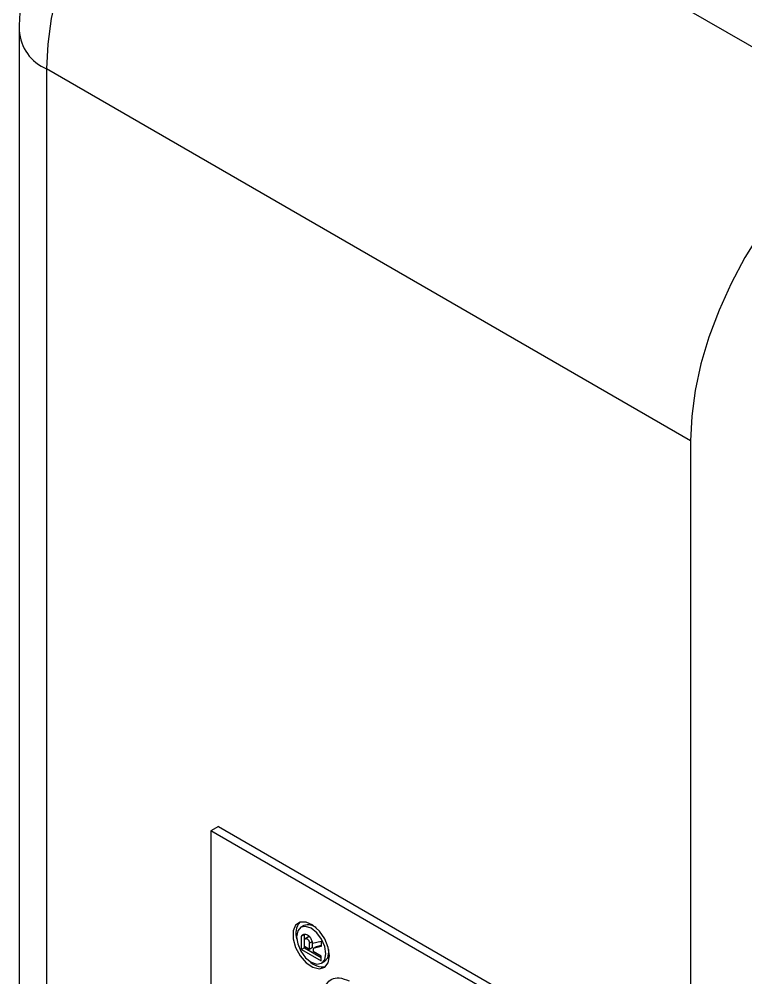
# Model space of a CAD drawing. Extents: x 75 to 2075, y 25 to 1460.
# Drawn here: x 1385.6 to 1496.2, y 993.2 to 1139 of the extents above; entities that cross this region are included whole.
import ezdxf

# ---------------------------------------------------------------- set-up
doc = ezdxf.new("R2010")
doc.units = 0
doc.header["$LTSCALE"] = 5
doc.linetypes.add('SLD-KATı', pattern=[0])
doc.layers.get('0').update_dxf_attribs({"linetype": 'CONTINUOUS'})

msp = doc.modelspace()

# ---------------------------------------------------------------- linework, layer by layer
at = {"color": 7, "linetype": 'SLD-KATı'}
for p, q in [((1516.081, 1123.826), (1418.096, 1180.392)), ((1385.628, 1137.233), (1385.628, 801.285)), ((1487.797, 1074.836), (1389.812, 1131.402)), ((1389.812, 1131.402), (1389.812, 795.454)), ((1487.797, 1074.836), (1487.797, 738.888)), ((1415.957, 1016.18), (1414.795, 1015.509)), ((1414.795, 1015.509), (1414.795, 867.486)), ((1458.945, 990.022), (1414.795, 1015.509)), ((1415.957, 1016.18), (1460.107, 990.693)), ((1428.96, 1001.129), (1428.496, 1000.861)), ((1429.064, 999.753), (1428.599, 999.485)), ((1428.599, 997.488), (1428.599, 999.485)), ((1429.054, 997.927), (1429.054, 998.865)), ((1429.064, 999.753), (1429.099, 999.81)), ((1429.064, 998.928), (1429.064, 999.753)), ((1429.638, 999.384), (1429.173, 999.115)), ((1430.255, 998.425), (1431.607, 998.759)), ((1431.607, 998.759), (1431.607, 997.931)), ((1429.064, 997.756), (1428.599, 997.488)), ((1428.599, 997.488), (1431.607, 995.752)), ((1429.797, 997.498), (1429.054, 997.927)), ((1429.064, 997.756), (1429.064, 997.922)), ((1429.064, 997.756), (1431.607, 996.288)), ((1430.262, 998.704), (1429.797, 998.436)), ((1429.797, 997.498), (1429.797, 998.436)), ((1430.262, 997.767), (1429.797, 997.498)), ((1430.262, 997.767), (1430.262, 998.427)), ((1431.607, 997.931), (1430.354, 997.622)), ((1430.818, 997.89), (1430.354, 997.622)), ((1430.354, 997.622), (1430.354, 997.177)), ((1431.607, 998.085), (1430.818, 997.89)), ((1432.77, 997.107), (1432.749, 997.478)), ((1431.607, 996.454), (1430.354, 997.177)), ((1431.607, 995.752), (1431.607, 996.454)), ((1431.652, 995.394), (1432.116, 995.662))]:
    msp.add_line(p, q, dxfattribs=at)
at = {"color": 7, "linetype": 'SLD-KATı', "flags": 128}
for points in [[(1418.096, 1180.392), (1414.929, 1178.358), (1411.802, 1175.939), (1408.754, 1173.166), (1405.824, 1170.073), (1403.048, 1166.698), (1400.461, 1163.085), (1398.096, 1159.279), (1395.982, 1155.328), (1394.147, 1151.281), (1392.613, 1147.19), (1391.399, 1143.105), (1390.521, 1139.079), (1389.99, 1135.161), (1389.812, 1131.402)], [(1516.081, 1123.826), (1512.914, 1121.793), (1509.787, 1119.374), (1506.739, 1116.6), (1503.809, 1113.507), (1501.033, 1110.133), (1498.446, 1106.52), (1496.081, 1102.714), (1493.967, 1098.763), (1492.132, 1094.716), (1490.598, 1090.625), (1489.384, 1086.54), (1488.506, 1082.514), (1487.974, 1078.596), (1487.797, 1074.836)], [(1432.859, 996.519), (1432.67, 997.79), (1432.132, 999.105), (1431.315, 1000.289), (1430.331, 1001.181), (1429.312, 1001.66), (1428.396, 1001.662), (1427.706, 1001.187), (1427.336, 1000.298), (1427.336, 999.116), (1427.706, 997.801), (1428.396, 996.53), (1429.312, 995.474), (1430.331, 994.777), (1431.315, 994.532), (1432.132, 994.773), (1432.67, 995.466), (1432.859, 996.519)], [(1432.306, 996.839), (1432.136, 997.923), (1431.652, 999.038), (1430.928, 1000.015), (1430.074, 1000.704), (1429.22, 1001.001), (1428.496, 1000.86), (1428.012, 1000.304), (1427.842, 999.415), (1428.012, 998.331), (1428.496, 997.216), (1429.22, 996.239), (1430.074, 995.55), (1430.928, 995.253), (1431.652, 995.394), (1432.136, 995.95), (1432.306, 996.839)], [(1432.116, 995.662), (1432.117, 995.662), (1432.6, 996.219), (1432.77, 997.107)]]:
    msp.add_lwpolyline(points, dxfattribs=at)
at = {"color": 8, "linetype": 'SLD-KATı'}
msp.add_arc((1392.453, 1137.711), 6.84, 183.78906, 247.28775, dxfattribs=at)
at = {"color": 7, "linetype": 'SLD-KATı'}
for centre, radius, start, end in [((1430.454, 999.907), 2.73, 140.38584, 198.41029), ((1429.601, 999.356), 1.885, 48.52308, 109.85799), ((1431.852, 997.698), 2.853, 222.94127, 278.25186)]:
    msp.add_arc(centre, radius, start, end, dxfattribs=at)
for points, knots in [([(1410.954, 1181.099), (1410.293, 1180.702), (1408.508, 1179.628), (1405.714, 1177.575), (1402.627, 1174.882), (1399.727, 1171.887), (1397.035, 1168.637), (1394.575, 1165.169), (1392.367, 1161.519), (1390.429, 1157.72), (1388.781, 1153.802), (1387.444, 1149.793), (1386.441, 1145.721), (1385.818, 1141.712), (1385.636, 1138.884), (1385.629, 1137.428), (1385.628, 1137.233)], [0, 0, 0, 0, 0.0462181, 0.1249283, 0.2037222, 0.2824154, 0.3607996, 0.4388998, 0.5168725, 0.5949405, 0.673297, 0.7521816, 0.8318447, 0.9124734, 0.9882844, 1, 1, 1, 1]), ([(1428.599, 999.485), (1428.637, 999.56), (1428.716, 999.717), (1428.941, 999.817), (1429.205, 999.834), (1429.495, 999.745), (1429.786, 999.514), (1430.01, 999.165), (1430.171, 998.792), (1430.228, 998.545), (1430.255, 998.425)], [0, 0, 0, 0, 0.1178413, 0.2475582, 0.3805, 0.5075885, 0.6268269, 0.7495715, 0.877996, 1, 1, 1, 1]), ([(1429.054, 998.865), (1429.058, 998.907), (1429.064, 998.99), (1429.132, 999.104), (1429.244, 999.155), (1429.377, 999.138), (1429.48, 999.092), (1429.582, 999.011), (1429.671, 998.898), (1429.738, 998.76), (1429.784, 998.601), (1429.793, 998.494), (1429.797, 998.436)], [0, 0, 0, 0, 0.0938224, 0.1843761, 0.3615575, 0.4485495, 0.5328412, 0.6152081, 0.6995841, 0.7825562, 0.8802837, 1, 1, 1, 1]), ([(1429.646, 999.368), (1429.677, 999.389), (1429.73, 999.426), (1429.805, 999.408), (1429.838, 999.401)], [0, 0, 0, 0, 0.5719169, 1, 1, 1, 1]), ([(1433.399, 984.794), (1433.047, 985.516), (1432.336, 986.975), (1431.891, 989.195), (1431.918, 991.015), (1432.378, 992.317), (1433.164, 993.072), (1434.357, 993.284), (1435.32, 992.912), (1435.836, 992.712)], [0, 0, 0, 0, 0.1606454, 0.3246557, 0.4870417, 0.6062532, 0.7255687, 0.8526709, 1, 1, 1, 1])]:
    msp.add_open_spline(points, degree=3, knots=knots, dxfattribs=at)

doc.saveas('drawing.dxf')
